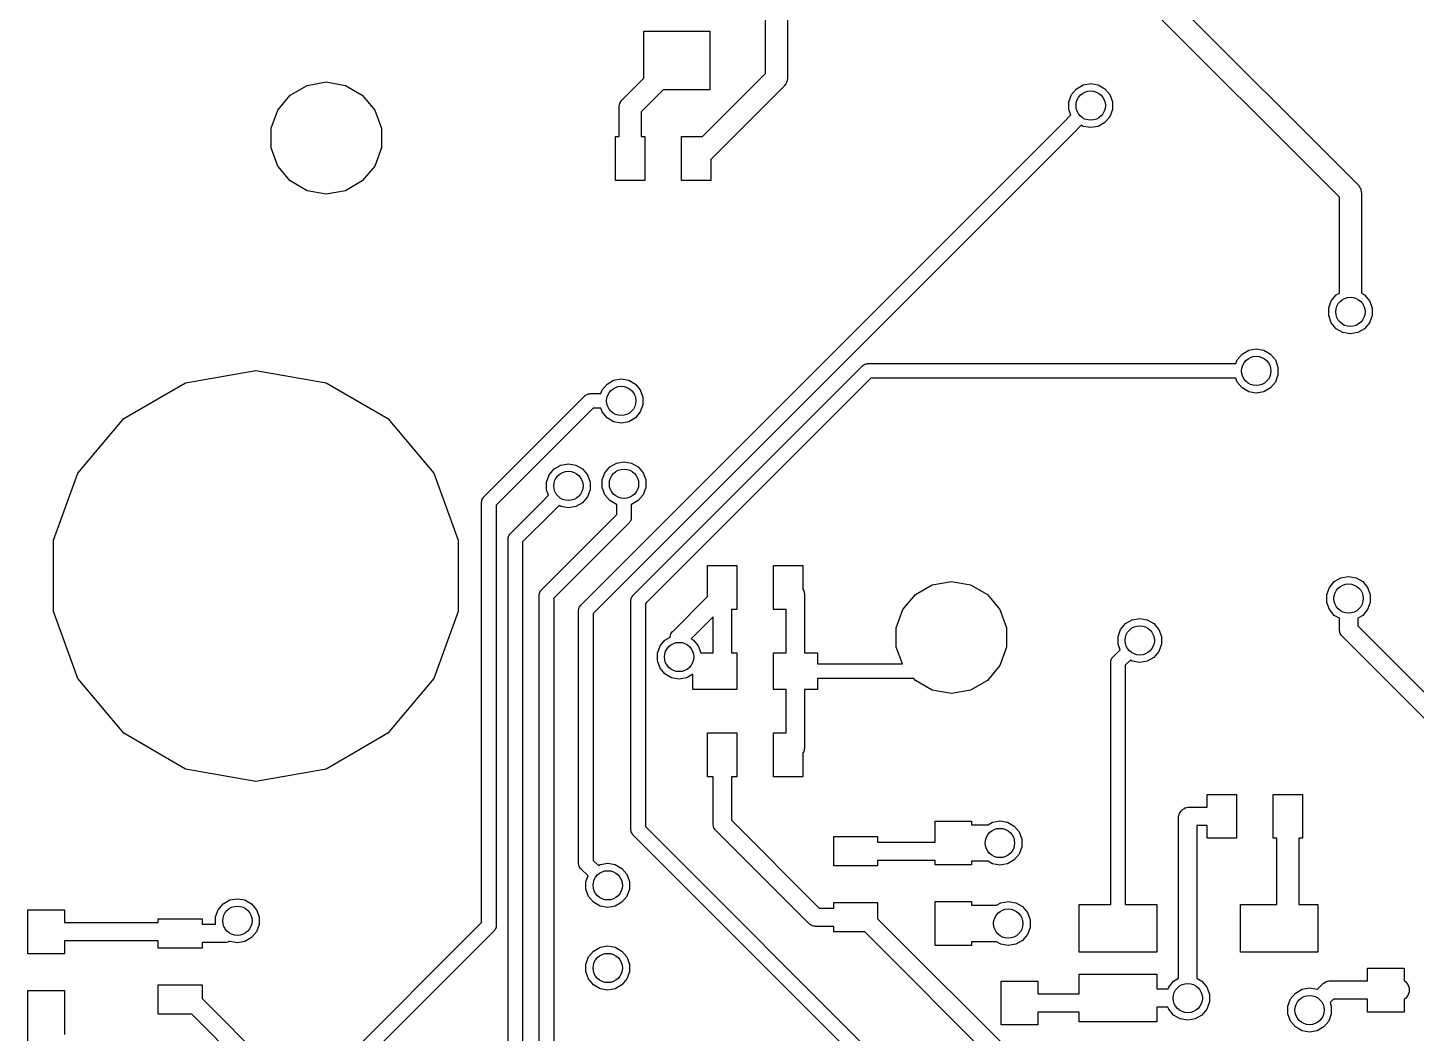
# Model space of a CAD drawing. Extents: x 85.4 to 167.1, y -165.3 to -88.8.
# Drawn here: x 87.82 to 106.77, y -121.3 to -107.58 of the extents above; entities that cross this region are included whole.
import ezdxf

# ---------------------------------------------------------------- set-up
doc = ezdxf.new("R2010")
doc.units = 0
doc.header["$MEASUREMENT"] = 0
doc.layers.add('BLACK', color=7, linetype='CONTINUOUS')

msp = doc.modelspace()

# ---------------------------------------------------------------- linework, layer by layer
at = {"layer": 'Black'}
for p, q in [((102.748, -106.494), (105.98, -109.726)), ((105.723, -109.894), (102.535, -106.706)), ((97.8901, -108.203), (97.8901, -107.424)), ((98.1901, -107.424), (98.1901, -108.265)), ((96.2279, -108.267), (96.2279, -107.629)), ((96.2279, -107.629), (97.1279, -107.629)), ((97.1279, -107.629), (97.1279, -108.429)), ((97.0286, -109.065), (97.8901, -108.203)), ((91.4016, -108.499), (91.6317, -108.367)), ((91.6317, -108.367), (91.8933, -108.32)), ((91.8933, -108.32), (92.1549, -108.367)), ((92.1549, -108.367), (92.385, -108.499)), ((95.9346, -108.56), (96.2279, -108.267)), ((98.1462, -108.371), (97.1407, -109.377)), ((98.1499, -108.366), (98.1462, -108.371)), ((98.155, -108.362), (98.1499, -108.366)), ((98.1648, -108.345), (98.155, -108.362)), ((98.176, -108.329), (98.1648, -108.345)), ((98.1777, -108.322), (98.176, -108.329)), ((98.181, -108.317), (98.1777, -108.322)), ((98.1844, -108.297), (98.181, -108.317)), ((98.1895, -108.278), (98.1844, -108.297)), ((98.1901, -108.265), (98.1889, -108.272)), ((98.1889, -108.272), (98.1895, -108.278)), ((102.067, -108.493), (102.134, -108.413)), ((102.134, -108.413), (102.225, -108.36)), ((102.225, -108.36), (102.328, -108.342)), ((102.328, -108.342), (102.431, -108.36)), ((102.431, -108.36), (102.521, -108.413)), ((102.521, -108.413), (102.588, -108.493)), ((91.2309, -108.703), (91.4016, -108.499)), ((92.385, -108.499), (92.5557, -108.703)), ((95.903, -108.609), (95.9047, -108.602)), ((95.9047, -108.602), (95.916, -108.586)), ((95.916, -108.586), (95.9258, -108.569)), ((95.9258, -108.569), (95.9308, -108.565)), ((95.9308, -108.565), (95.9346, -108.56)), ((96.49, -108.429), (96.1907, -108.728)), ((97.1279, -108.429), (96.49, -108.429)), ((102.031, -108.591), (102.067, -108.493)), ((102.031, -108.696), (102.031, -108.591)), ((102.588, -108.493), (102.624, -108.591)), ((102.624, -108.591), (102.624, -108.696)), ((91.14, -108.952), (91.2309, -108.703)), ((92.5557, -108.703), (92.6466, -108.952)), ((95.8907, -108.666), (95.8918, -108.659)), ((95.8907, -109.065), (95.8907, -108.666)), ((95.8913, -108.653), (95.8963, -108.634)), ((95.8918, -108.659), (95.8913, -108.653)), ((95.8963, -108.634), (95.8997, -108.615)), ((95.8997, -108.615), (95.903, -108.609)), ((96.1907, -108.728), (96.1907, -109.065)), ((101.957, -108.873), (102.058, -108.771)), ((102.058, -108.771), (102.031, -108.696)), ((102.588, -108.794), (102.521, -108.874)), ((102.624, -108.696), (102.588, -108.794)), ((91.14, -109.218), (91.14, -108.952)), ((92.6466, -108.952), (92.6466, -109.218)), ((95.3643, -115.465), (101.957, -108.873)), ((102.2, -108.912), (102.098, -109.014)), ((102.225, -108.926), (102.2, -108.912)), ((102.328, -108.944), (102.225, -108.926)), ((102.431, -108.926), (102.328, -108.944)), ((102.521, -108.874), (102.431, -108.926)), ((102.098, -109.014), (95.535, -115.577)), ((95.8407, -109.665), (95.8407, -109.065)), ((95.8407, -109.065), (95.8907, -109.065)), ((96.1907, -109.065), (96.2407, -109.065)), ((96.2407, -109.065), (96.2407, -109.665)), ((96.7407, -109.665), (96.7407, -109.065)), ((96.7407, -109.065), (97.0286, -109.065)), ((91.2309, -109.468), (91.14, -109.218)), ((92.6466, -109.218), (92.5557, -109.468)), ((91.4016, -109.671), (91.2309, -109.468)), ((92.5557, -109.468), (92.385, -109.671)), ((97.1407, -109.377), (97.1407, -109.665)), ((91.6317, -109.804), (91.4016, -109.671)), ((92.385, -109.671), (92.1549, -109.804)), ((96.2407, -109.665), (95.8407, -109.665)), ((97.1407, -109.665), (96.7407, -109.665)), ((105.98, -109.726), (105.983, -109.731)), ((105.983, -109.731), (105.988, -109.736)), ((105.988, -109.736), (105.998, -109.753)), ((91.8933, -109.85), (91.6317, -109.804)), ((92.1549, -109.804), (91.8933, -109.85)), ((105.723, -111.033), (105.723, -109.894)), ((105.998, -109.753), (106.009, -109.769)), ((106.009, -109.769), (106.011, -109.775)), ((106.011, -109.775), (106.014, -109.781)), ((106.014, -109.781), (106.018, -109.8)), ((106.018, -109.8), (106.023, -109.819)), ((106.023, -109.819), (106.022, -109.826)), ((106.022, -109.826), (106.023, -109.832)), ((106.023, -109.832), (106.023, -111.033)), ((105.723, -111.202), (105.723, -111.033)), ((106.023, -111.033), (106.023, -111.202)), ((105.613, -111.307), (105.68, -111.227)), ((105.68, -111.227), (105.723, -111.202)), ((106.023, -111.202), (106.067, -111.227)), ((106.067, -111.227), (106.134, -111.307)), ((105.577, -111.405), (105.613, -111.307)), ((105.577, -111.51), (105.577, -111.405)), ((106.134, -111.307), (106.17, -111.405)), ((106.17, -111.405), (106.17, -111.51)), ((105.613, -111.608), (105.577, -111.51)), ((105.68, -111.688), (105.613, -111.608)), ((106.134, -111.608), (106.067, -111.688)), ((106.17, -111.51), (106.134, -111.608)), ((105.77, -111.741), (105.68, -111.688)), ((105.873, -111.759), (105.77, -111.741)), ((105.976, -111.741), (105.873, -111.759)), ((106.067, -111.688), (105.976, -111.741)), ((104.395, -112.035), (104.485, -111.982)), ((104.485, -111.982), (104.588, -111.964)), ((104.588, -111.964), (104.691, -111.982)), ((104.691, -111.982), (104.782, -112.035)), ((96.0796, -115.328), (99.2133, -112.195)), ((99.2133, -112.195), (99.2169, -112.192)), ((99.2169, -112.192), (99.2197, -112.189)), ((99.2197, -112.189), (99.231, -112.182)), ((99.231, -112.182), (99.2417, -112.175)), ((99.2417, -112.175), (99.246, -112.174)), ((99.246, -112.174), (99.2498, -112.171)), ((99.2498, -112.171), (99.2627, -112.169)), ((99.2627, -112.169), (99.2753, -112.166)), ((99.2753, -112.166), (99.2797, -112.166)), ((99.2797, -112.166), (99.284, -112.165)), ((99.284, -112.165), (104.309, -112.165)), ((104.309, -112.165), (104.327, -112.115)), ((104.327, -112.115), (104.395, -112.035)), ((104.782, -112.035), (104.849, -112.115)), ((104.849, -112.115), (104.885, -112.213)), ((89.9727, -112.426), (90.932, -112.257)), ((90.932, -112.257), (91.8913, -112.426)), ((95.7254, -112.444), (95.816, -112.391)), ((95.816, -112.391), (95.919, -112.373)), ((95.919, -112.373), (96.022, -112.391)), ((96.022, -112.391), (96.1126, -112.444)), ((99.3254, -112.365), (96.2503, -115.44)), ((104.309, -112.365), (99.3254, -112.365)), ((104.327, -112.416), (104.309, -112.365)), ((104.885, -112.318), (104.849, -112.416)), ((104.885, -112.213), (104.885, -112.318)), ((89.1292, -112.913), (89.9727, -112.426)), ((91.8913, -112.426), (92.7348, -112.913)), ((95.4418, -112.591), (95.4525, -112.584)), ((95.4525, -112.584), (95.4567, -112.583)), ((95.4567, -112.583), (95.4605, -112.58)), ((95.4605, -112.58), (95.4734, -112.578)), ((95.4734, -112.578), (95.486, -112.575)), ((95.486, -112.575), (95.4904, -112.575)), ((95.4904, -112.575), (95.4947, -112.574)), ((95.4947, -112.574), (95.6398, -112.574)), ((95.6398, -112.574), (95.6582, -112.524)), ((95.6582, -112.524), (95.7254, -112.444)), ((96.1126, -112.444), (96.1798, -112.524)), ((96.1798, -112.524), (96.2156, -112.622)), ((104.395, -112.496), (104.327, -112.416)), ((104.485, -112.548), (104.395, -112.496)), ((104.588, -112.567), (104.485, -112.548)), ((104.691, -112.548), (104.588, -112.567)), ((104.782, -112.496), (104.691, -112.548)), ((104.849, -112.416), (104.782, -112.496)), ((94.0432, -113.985), (95.424, -112.604)), ((95.5362, -112.774), (94.2139, -114.097)), ((95.424, -112.604), (95.4276, -112.601)), ((95.4276, -112.601), (95.4305, -112.598)), ((95.4305, -112.598), (95.4418, -112.591)), ((95.6398, -112.774), (95.5362, -112.774)), ((95.6582, -112.825), (95.6398, -112.774)), ((96.2156, -112.727), (96.1798, -112.825)), ((96.2156, -112.622), (96.2156, -112.727)), ((88.5031, -113.66), (89.1292, -112.913)), ((92.7348, -112.913), (93.3609, -113.66)), ((95.7254, -112.905), (95.6582, -112.825)), ((95.816, -112.957), (95.7254, -112.905)), ((95.919, -112.976), (95.816, -112.957)), ((96.022, -112.957), (95.919, -112.976)), ((96.1126, -112.905), (96.022, -112.957)), ((96.1798, -112.825), (96.1126, -112.905)), ((95.0948, -113.551), (95.1978, -113.533)), ((95.1978, -113.533), (95.3008, -113.551)), ((95.7637, -113.574), (95.8543, -113.522)), ((95.8543, -113.522), (95.9573, -113.503)), ((95.9573, -113.503), (96.0603, -113.522)), ((96.0603, -113.522), (96.1509, -113.574)), ((88.1699, -114.575), (88.5031, -113.66)), ((93.3609, -113.66), (93.6941, -114.575)), ((94.9013, -113.781), (94.937, -113.683)), ((94.937, -113.683), (95.0043, -113.603)), ((95.0043, -113.603), (95.0948, -113.551)), ((95.3008, -113.551), (95.3914, -113.603)), ((95.3914, -113.603), (95.4586, -113.683)), ((95.4586, -113.683), (95.4944, -113.781)), ((95.6607, -113.752), (95.6965, -113.654)), ((95.6965, -113.654), (95.7637, -113.574)), ((96.1509, -113.574), (96.2181, -113.654)), ((96.2181, -113.654), (96.2539, -113.752)), ((94.9013, -113.886), (94.9013, -113.781)), ((94.9287, -113.961), (94.9013, -113.886)), ((95.4944, -113.886), (95.4586, -113.984)), ((95.4944, -113.781), (95.4944, -113.886)), ((95.6607, -113.857), (95.6607, -113.752)), ((95.6965, -113.955), (95.6607, -113.857)), ((96.2539, -113.857), (96.2181, -113.955)), ((96.2539, -113.752), (96.2539, -113.857)), ((94.0139, -114.055), (94.0147, -114.051)), ((94.0139, -119.793), (94.0139, -114.055)), ((94.0143, -114.047), (94.0177, -114.034)), ((94.0147, -114.051), (94.0143, -114.047)), ((94.0177, -114.034), (94.0199, -114.021)), ((94.0199, -114.021), (94.0221, -114.017)), ((94.0221, -114.017), (94.0233, -114.013)), ((94.0233, -114.013), (94.0308, -114.002)), ((94.0308, -114.002), (94.0373, -113.991)), ((94.0373, -113.991), (94.0407, -113.988)), ((94.0407, -113.988), (94.0432, -113.985)), ((94.2139, -114.097), (94.2139, -119.835)), ((94.4032, -114.487), (94.8271, -114.063)), ((94.8271, -114.063), (94.9287, -113.961)), ((95.0704, -114.103), (94.9685, -114.204)), ((95.0948, -114.117), (95.0704, -114.103)), ((95.3914, -114.064), (95.3008, -114.117)), ((95.4586, -113.984), (95.3914, -114.064)), ((95.7637, -114.035), (95.6965, -113.955)), ((95.8543, -114.088), (95.7637, -114.035)), ((95.8573, -114.088), (95.8543, -114.088)), ((95.8573, -114.225), (95.8573, -114.088)), ((96.0603, -114.088), (96.0573, -114.088)), ((96.0573, -114.088), (96.0573, -114.229)), ((96.1509, -114.035), (96.0603, -114.088)), ((96.2181, -113.955), (96.1509, -114.035)), ((94.9685, -114.204), (94.5739, -114.599)), ((94.8299, -115.253), (95.8573, -114.225)), ((95.1978, -114.135), (95.0948, -114.117)), ((95.3008, -114.117), (95.1978, -114.135)), ((96.0535, -114.288), (96.0513, -114.301)), ((96.0569, -114.276), (96.0535, -114.288)), ((96.0573, -114.267), (96.0565, -114.271)), ((96.0565, -114.271), (96.0569, -114.276)), ((96.0573, -114.229), (96.0573, -114.267)), ((96.028, -114.338), (95.0006, -115.365)), ((96.0305, -114.334), (96.028, -114.338)), ((96.0339, -114.331), (96.0305, -114.334)), ((96.0404, -114.32), (96.0339, -114.331)), ((96.0479, -114.309), (96.0404, -114.32)), ((96.0491, -114.305), (96.0479, -114.309)), ((96.0513, -114.301), (96.0491, -114.305)), ((88.1699, -115.549), (88.1699, -114.575)), ((93.6941, -114.575), (93.6941, -115.549)), ((94.3739, -114.558), (94.3747, -114.553)), ((94.3739, -121.955), (94.3739, -114.558)), ((94.3743, -114.549), (94.3777, -114.536)), ((94.3747, -114.553), (94.3743, -114.549)), ((94.3777, -114.536), (94.38, -114.523)), ((94.38, -114.523), (94.3822, -114.52)), ((94.3822, -114.52), (94.3833, -114.515)), ((94.3833, -114.515), (94.3908, -114.505)), ((94.3908, -114.505), (94.3973, -114.493)), ((94.3973, -114.493), (94.4007, -114.491)), ((94.4007, -114.491), (94.4032, -114.487)), ((94.5739, -114.599), (94.5739, -121.996)), ((97.098, -115.343), (97.098, -114.919)), ((97.098, -114.919), (97.498, -114.919)), ((97.498, -114.919), (97.498, -115.519)), ((97.998, -115.519), (97.998, -114.919)), ((97.998, -114.919), (98.398, -114.919)), ((98.398, -114.919), (98.398, -115.246)), ((99.936, -115.317), (100.166, -115.184)), ((100.166, -115.184), (100.428, -115.138)), ((100.428, -115.138), (100.689, -115.184)), ((100.689, -115.184), (100.919, -115.317)), ((105.551, -115.318), (105.587, -115.22)), ((105.587, -115.22), (105.654, -115.14)), ((105.654, -115.14), (105.745, -115.088)), ((105.745, -115.088), (105.848, -115.07)), ((105.848, -115.07), (105.951, -115.088)), ((105.951, -115.088), (106.042, -115.14)), ((106.042, -115.14), (106.109, -115.22)), ((106.109, -115.22), (106.145, -115.318)), ((94.8006, -115.324), (94.8014, -115.319)), ((94.8006, -124.544), (94.8006, -115.324)), ((94.801, -115.315), (94.8044, -115.302)), ((94.8014, -115.319), (94.801, -115.315)), ((94.8044, -115.302), (94.8067, -115.289)), ((94.8067, -115.289), (94.8089, -115.286)), ((94.8089, -115.286), (94.81, -115.281)), ((94.81, -115.281), (94.8175, -115.271)), ((94.8175, -115.271), (94.824, -115.259)), ((94.824, -115.259), (94.8274, -115.256)), ((94.8274, -115.256), (94.8299, -115.253)), ((95.0006, -115.365), (95.0006, -124.585)), ((96.0503, -115.399), (96.0511, -115.395)), ((96.0503, -118.524), (96.0503, -115.399)), ((96.0507, -115.39), (96.0541, -115.378)), ((96.0511, -115.395), (96.0507, -115.39)), ((96.0541, -115.378), (96.0564, -115.365)), ((96.0564, -115.365), (96.0586, -115.361)), ((96.0586, -115.361), (96.0597, -115.357)), ((96.0597, -115.357), (96.0672, -115.346)), ((96.0672, -115.346), (96.0737, -115.335)), ((96.0737, -115.335), (96.0771, -115.332)), ((96.0771, -115.332), (96.0796, -115.328)), ((96.6219, -115.819), (97.098, -115.343)), ((98.398, -115.246), (98.4019, -115.253)), ((98.4019, -115.253), (98.4113, -115.267)), ((98.4113, -115.267), (98.4127, -115.272)), ((98.4127, -115.272), (98.4154, -115.277)), ((98.4154, -115.277), (98.4183, -115.293)), ((98.4183, -115.293), (98.4225, -115.308)), ((98.4225, -115.308), (98.422, -115.314)), ((98.422, -115.314), (98.423, -115.319)), ((98.423, -115.319), (98.423, -116.112)), ((99.7653, -115.52), (99.936, -115.317)), ((100.919, -115.317), (101.09, -115.52)), ((105.551, -115.423), (105.551, -115.318)), ((105.587, -115.521), (105.551, -115.423)), ((106.145, -115.423), (106.109, -115.521)), ((106.145, -115.318), (106.145, -115.423)), ((88.5031, -116.464), (88.1699, -115.549)), ((93.6941, -115.549), (93.3609, -116.464)), ((95.335, -115.536), (95.3357, -115.532)), ((95.335, -118.986), (95.335, -115.536)), ((95.3354, -115.527), (95.3387, -115.515)), ((95.3357, -115.532), (95.3354, -115.527)), ((95.3387, -115.515), (95.341, -115.502)), ((95.341, -115.502), (95.3432, -115.498)), ((95.3432, -115.498), (95.3443, -115.494)), ((95.3443, -115.494), (95.3518, -115.483)), ((95.3518, -115.483), (95.3584, -115.472)), ((95.3584, -115.472), (95.3617, -115.469)), ((95.3617, -115.469), (95.3643, -115.465)), ((95.535, -115.577), (95.535, -118.945)), ((96.2503, -115.44), (96.2503, -118.483)), ((97.498, -115.519), (97.423, -115.519)), ((97.423, -115.519), (97.423, -116.112)), ((98.173, -115.519), (97.998, -115.519)), ((98.173, -116.112), (98.173, -115.519)), ((99.6744, -115.77), (99.7653, -115.52)), ((101.09, -115.52), (101.181, -115.77)), ((105.654, -115.601), (105.587, -115.521)), ((105.723, -115.641), (105.654, -115.601)), ((106.042, -115.601), (105.973, -115.641)), ((106.109, -115.521), (106.042, -115.601)), ((97.173, -115.621), (96.8734, -115.921)), ((97.173, -116.112), (97.173, -115.621)), ((99.6744, -116.035), (99.6744, -115.77)), ((101.181, -115.77), (101.181, -116.035)), ((102.702, -115.891), (102.737, -115.793)), ((102.737, -115.793), (102.805, -115.713)), ((102.805, -115.713), (102.895, -115.66)), ((102.895, -115.66), (102.998, -115.642)), ((102.998, -115.642), (103.101, -115.66)), ((103.101, -115.66), (103.192, -115.713)), ((103.192, -115.713), (103.259, -115.793)), ((103.259, -115.793), (103.295, -115.891)), ((105.723, -115.795), (105.723, -115.641)), ((105.724, -115.8), (105.723, -115.795)), ((105.724, -115.806), (105.724, -115.8)), ((105.728, -115.822), (105.724, -115.806)), ((105.973, -115.641), (105.973, -115.743)), ((105.973, -115.743), (107.344, -117.114)), ((96.4495, -116.018), (96.5168, -115.938)), ((96.5168, -115.938), (96.586, -115.898)), ((96.5858, -115.896), (96.59, -115.88)), ((96.586, -115.898), (96.5858, -115.896)), ((96.59, -115.88), (96.5929, -115.864)), ((96.5929, -115.864), (96.5956, -115.86)), ((96.5956, -115.86), (96.597, -115.854)), ((96.597, -115.854), (96.6064, -115.841)), ((96.6064, -115.841), (96.6146, -115.827)), ((96.6146, -115.827), (96.6188, -115.823)), ((96.6188, -115.823), (96.6219, -115.819)), ((96.8734, -115.921), (96.9039, -115.938)), ((96.9039, -115.938), (96.9711, -116.018)), ((102.702, -115.996), (102.702, -115.891)), ((102.729, -116.071), (102.702, -115.996)), ((103.295, -115.996), (103.259, -116.094)), ((103.295, -115.891), (103.295, -115.996)), ((105.731, -115.838), (105.728, -115.822)), ((105.733, -115.842), (105.731, -115.838)), ((105.735, -115.848), (105.733, -115.842)), ((105.744, -115.861), (105.735, -115.848)), ((105.752, -115.875), (105.744, -115.861)), ((105.757, -115.879), (105.752, -115.875)), ((105.76, -115.883), (105.757, -115.879)), ((107.13, -117.254), (105.76, -115.883)), ((96.4138, -116.117), (96.4495, -116.018)), ((96.4138, -116.221), (96.4138, -116.117)), ((96.9711, -116.018), (97.0053, -116.112)), ((97.0053, -116.112), (97.173, -116.112)), ((97.423, -116.112), (97.498, -116.112)), ((97.498, -116.112), (97.498, -116.612)), ((97.998, -116.612), (97.998, -116.112)), ((97.998, -116.112), (98.173, -116.112)), ((98.423, -116.112), (98.598, -116.112)), ((98.598, -116.112), (98.598, -116.262)), ((99.757, -116.262), (99.6744, -116.035)), ((101.181, -116.035), (101.09, -116.285)), ((102.61, -116.198), (102.618, -116.187)), ((102.618, -116.187), (102.624, -116.176)), ((102.624, -116.176), (102.628, -116.173)), ((102.628, -116.173), (102.63, -116.17)), ((102.63, -116.17), (102.729, -116.071)), ((103.192, -116.174), (103.101, -116.226)), ((103.259, -116.094), (103.192, -116.174)), ((96.4495, -116.32), (96.4138, -116.221)), ((96.5168, -116.4), (96.4495, -116.32)), ((98.598, -116.262), (99.757, -116.262)), ((101.09, -116.285), (100.919, -116.489)), ((102.601, -116.232), (102.605, -116.219)), ((102.602, -116.236), (102.601, -116.232)), ((102.601, -116.24), (102.602, -116.236)), ((102.601, -119.548), (102.601, -116.24)), ((102.605, -116.219), (102.607, -116.206)), ((102.607, -116.206), (102.609, -116.202)), ((102.609, -116.202), (102.61, -116.198)), ((102.871, -116.212), (102.801, -116.282)), ((102.801, -116.282), (102.801, -119.548)), ((102.895, -116.226), (102.871, -116.212)), ((102.998, -116.244), (102.895, -116.226)), ((103.101, -116.226), (102.998, -116.244)), ((89.1292, -117.211), (88.5031, -116.464)), ((93.3609, -116.464), (92.7348, -117.211)), ((96.6073, -116.452), (96.5168, -116.4)), ((96.7103, -116.47), (96.6073, -116.452)), ((96.8133, -116.452), (96.7103, -116.47)), ((96.898, -116.403), (96.8133, -116.452)), ((96.898, -116.612), (96.898, -116.403)), ((99.914, -116.462), (98.598, -116.462)), ((98.598, -116.462), (98.598, -116.612)), ((99.936, -116.489), (99.914, -116.462)), ((100.166, -116.621), (99.936, -116.489)), ((100.919, -116.489), (100.689, -116.621)), ((97.498, -116.612), (96.898, -116.612)), ((98.173, -116.612), (97.998, -116.612)), ((98.173, -117.205), (98.173, -116.612)), ((98.598, -116.612), (98.423, -116.612)), ((98.423, -116.612), (98.423, -117.405)), ((100.428, -116.668), (100.166, -116.621)), ((100.689, -116.621), (100.428, -116.668)), ((89.9727, -117.698), (89.1292, -117.211)), ((92.7348, -117.211), (91.8913, -117.698)), ((97.098, -117.805), (97.098, -117.205)), ((97.098, -117.205), (97.498, -117.205)), ((97.498, -117.205), (97.498, -117.805)), ((97.998, -117.805), (97.998, -117.205)), ((97.998, -117.205), (98.173, -117.205)), ((98.4019, -117.472), (98.398, -117.478)), ((98.398, -117.478), (98.398, -117.805)), ((98.4113, -117.458), (98.4019, -117.472)), ((98.4127, -117.453), (98.4113, -117.458)), ((98.4154, -117.448), (98.4127, -117.453)), ((98.4183, -117.432), (98.4154, -117.448)), ((98.4225, -117.416), (98.4183, -117.432)), ((98.423, -117.405), (98.422, -117.411)), ((98.422, -117.411), (98.4225, -117.416)), ((90.932, -117.867), (89.9727, -117.698)), ((91.8913, -117.698), (90.932, -117.867)), ((97.173, -117.805), (97.098, -117.805)), ((97.173, -118.055), (97.173, -117.805)), ((97.498, -117.805), (97.423, -117.805)), ((97.423, -117.805), (97.423, -118.055)), ((98.398, -117.805), (97.998, -117.805)), ((97.173, -118.449), (97.173, -118.055)), ((97.423, -118.055), (97.423, -118.397)), ((103.918, -118.219), (103.918, -118.044)), ((103.918, -118.044), (104.318, -118.044)), ((104.318, -118.044), (104.318, -118.644)), ((104.818, -118.644), (104.818, -118.044)), ((104.818, -118.044), (105.218, -118.044)), ((105.218, -118.044), (105.218, -118.644)), ((103.562, -118.274), (103.565, -118.27)), ((103.565, -118.27), (103.579, -118.255)), ((103.579, -118.255), (103.584, -118.252)), ((103.584, -118.252), (103.588, -118.248)), ((103.588, -118.248), (103.602, -118.24)), ((103.602, -118.24), (103.615, -118.23)), ((103.615, -118.23), (103.62, -118.229)), ((103.62, -118.229), (103.625, -118.226)), ((103.625, -118.226), (103.641, -118.223)), ((103.641, -118.223), (103.657, -118.219)), ((103.657, -118.219), (103.662, -118.22)), ((103.662, -118.22), (103.668, -118.219)), ((103.668, -118.219), (103.918, -118.219)), ((97.1739, -118.455), (97.173, -118.449)), ((97.1735, -118.46), (97.1739, -118.455)), ((97.1777, -118.476), (97.1735, -118.46)), ((97.423, -118.397), (98.6214, -119.596)), ((100.203, -118.696), (100.203, -118.408)), ((100.203, -118.408), (100.703, -118.408)), ((100.703, -118.408), (100.703, -118.458)), ((100.703, -118.458), (100.929, -118.458)), ((100.929, -118.458), (100.986, -118.425)), ((100.986, -118.425), (101.089, -118.407)), ((101.089, -118.407), (101.192, -118.425)), ((101.192, -118.425), (101.283, -118.477)), ((103.528, -118.358), (103.529, -118.353)), ((103.528, -120.555), (103.528, -118.358)), ((103.529, -118.347), (103.533, -118.331)), ((103.529, -118.353), (103.529, -118.347)), ((103.533, -118.331), (103.536, -118.315)), ((103.536, -118.315), (103.539, -118.31)), ((103.539, -118.31), (103.54, -118.305)), ((103.54, -118.305), (103.55, -118.292)), ((103.55, -118.292), (103.558, -118.278)), ((103.558, -118.278), (103.562, -118.274)), ((96.0511, -118.528), (96.0503, -118.524)), ((96.0507, -118.533), (96.0511, -118.528)), ((96.0541, -118.545), (96.0507, -118.533)), ((96.0564, -118.558), (96.0541, -118.545)), ((96.0586, -118.562), (96.0564, -118.558)), ((96.0597, -118.566), (96.0586, -118.562)), ((96.0672, -118.577), (96.0597, -118.566)), ((96.0737, -118.588), (96.0672, -118.577)), ((96.0771, -118.591), (96.0737, -118.588)), ((96.0796, -118.595), (96.0771, -118.591)), ((100.535, -123.05), (96.0796, -118.595)), ((96.2503, -118.483), (100.647, -122.879)), ((97.1805, -118.492), (97.1777, -118.476)), ((97.1833, -118.497), (97.1805, -118.492)), ((97.1847, -118.502), (97.1833, -118.497)), ((97.1941, -118.515), (97.1847, -118.502)), ((97.2022, -118.529), (97.1941, -118.515)), ((97.2064, -118.533), (97.2022, -118.529)), ((97.2096, -118.537), (97.2064, -118.533)), ((98.4812, -119.809), (97.2096, -118.537)), ((98.8196, -119.021), (98.8196, -118.621)), ((98.8196, -118.621), (99.4196, -118.621)), ((99.4196, -118.621), (99.4196, -118.696)), ((101.283, -118.477), (101.35, -118.557)), ((101.35, -118.557), (101.386, -118.656)), ((103.918, -118.469), (103.778, -118.469)), ((103.778, -118.469), (103.778, -120.555)), ((103.918, -118.644), (103.918, -118.469)), ((104.318, -118.644), (103.918, -118.644)), ((104.868, -118.644), (104.818, -118.644)), ((104.868, -119.548), (104.868, -118.644)), ((105.218, -118.644), (105.168, -118.644)), ((105.168, -118.644), (105.168, -119.548)), ((99.4196, -118.696), (100.203, -118.696)), ((101.386, -118.76), (101.35, -118.859)), ((101.386, -118.656), (101.386, -118.76)), ((95.3357, -118.99), (95.335, -118.986)), ((95.3354, -118.995), (95.3357, -118.99)), ((95.3387, -119.007), (95.3354, -118.995)), ((95.341, -119.02), (95.3387, -119.007)), ((95.3432, -119.024), (95.341, -119.02)), ((95.3443, -119.028), (95.3432, -119.024)), ((95.3518, -119.039), (95.3443, -119.028)), ((95.535, -118.945), (95.6075, -119.017)), ((95.6075, -119.017), (95.632, -119.003)), ((95.632, -119.003), (95.735, -118.985)), ((95.735, -118.985), (95.838, -119.003)), ((95.838, -119.003), (95.9286, -119.055)), ((99.4196, -119.021), (98.8196, -119.021)), ((100.203, -118.946), (99.4196, -118.946)), ((99.4196, -118.946), (99.4196, -119.021)), ((100.203, -119.008), (100.203, -118.946)), ((100.703, -119.008), (100.203, -119.008)), ((100.929, -118.958), (100.703, -118.958)), ((100.703, -118.958), (100.703, -119.008)), ((100.986, -118.991), (100.929, -118.958)), ((101.089, -119.009), (100.986, -118.991)), ((101.192, -118.991), (101.089, -119.009)), ((101.283, -118.939), (101.192, -118.991)), ((101.35, -118.859), (101.283, -118.939)), ((95.3584, -119.05), (95.3518, -119.039)), ((95.3617, -119.053), (95.3584, -119.05)), ((95.3643, -119.057), (95.3617, -119.053)), ((95.4659, -119.158), (95.3643, -119.057)), ((95.4384, -119.234), (95.4659, -119.158)), ((95.9286, -119.055), (95.9958, -119.135)), ((95.9958, -119.135), (96.0315, -119.234)), ((95.4384, -119.338), (95.4384, -119.234)), ((95.4742, -119.436), (95.4384, -119.338)), ((96.0315, -119.338), (95.9958, -119.436)), ((96.0315, -119.234), (96.0315, -119.338)), ((90.4183, -119.619), (90.4855, -119.538)), ((90.4855, -119.538), (90.5761, -119.486)), ((90.5761, -119.486), (90.6791, -119.468)), ((90.6791, -119.468), (90.7821, -119.486)), ((90.7821, -119.486), (90.8727, -119.538)), ((90.8727, -119.538), (90.9399, -119.619)), ((95.5414, -119.517), (95.4742, -119.436)), ((95.632, -119.569), (95.5414, -119.517)), ((95.735, -119.587), (95.632, -119.569)), ((95.838, -119.569), (95.735, -119.587)), ((95.9286, -119.517), (95.838, -119.569)), ((95.9958, -119.436), (95.9286, -119.517)), ((98.6214, -119.596), (98.8196, -119.596)), ((98.8196, -119.596), (98.8196, -119.521)), ((98.8196, -119.521), (99.4196, -119.521)), ((99.4196, -119.521), (99.4196, -119.744)), ((100.203, -120.108), (100.203, -119.508)), ((100.203, -119.508), (100.703, -119.508)), ((100.703, -119.508), (100.703, -119.558)), ((100.703, -119.558), (101.043, -119.558)), ((101.043, -119.558), (101.1, -119.525)), ((101.1, -119.525), (101.203, -119.507)), ((101.203, -119.507), (101.306, -119.525)), ((101.306, -119.525), (101.397, -119.577)), ((101.397, -119.577), (101.464, -119.657)), ((102.171, -120.198), (102.171, -119.548)), ((102.171, -119.548), (102.601, -119.548)), ((102.801, -119.548), (103.231, -119.548)), ((103.231, -119.548), (103.231, -120.198)), ((104.371, -120.198), (104.371, -119.548)), ((104.371, -119.548), (104.868, -119.548)), ((105.168, -119.548), (105.431, -119.548)), ((105.431, -119.548), (105.431, -120.198)), ((87.818, -120.22), (87.818, -119.62)), ((87.818, -119.62), (88.318, -119.62)), ((88.318, -119.62), (88.318, -119.795)), ((89.5968, -119.795), (89.5968, -119.743)), ((89.5968, -119.743), (90.1968, -119.743)), ((90.1968, -119.743), (90.1968, -119.818)), ((90.3825, -119.717), (90.4183, -119.619)), ((90.3825, -119.818), (90.3825, -119.717)), ((90.9399, -119.619), (90.9757, -119.717)), ((90.9757, -119.717), (90.9757, -119.821)), ((99.4196, -119.744), (101.368, -121.692)), ((101.464, -119.657), (101.5, -119.756)), ((101.5, -119.756), (101.5, -119.86)), ((88.318, -119.795), (89.5968, -119.795)), ((90.1968, -119.818), (90.3825, -119.818)), ((90.9399, -119.92), (90.8727, -120)), ((90.9757, -119.821), (90.9399, -119.92)), ((91.6985, -122.109), (94.0139, -119.793)), ((94.1846, -119.905), (91.8692, -122.221)), ((94.1872, -119.902), (94.1846, -119.905)), ((94.1905, -119.899), (94.1872, -119.902)), ((94.1971, -119.888), (94.1905, -119.899)), ((94.2045, -119.877), (94.1971, -119.888)), ((94.2057, -119.873), (94.2045, -119.877)), ((94.2079, -119.869), (94.2057, -119.873)), ((94.2102, -119.856), (94.2079, -119.869)), ((94.2135, -119.843), (94.2102, -119.856)), ((94.2139, -119.835), (94.2132, -119.839)), ((94.2132, -119.839), (94.2135, -119.843)), ((98.4857, -119.812), (98.4812, -119.809)), ((98.4892, -119.816), (98.4857, -119.812)), ((98.5034, -119.825), (98.4892, -119.816)), ((98.5168, -119.834), (98.5034, -119.825)), ((98.5221, -119.835), (98.5168, -119.834)), ((98.5268, -119.838), (98.5221, -119.835)), ((98.5429, -119.841), (98.5268, -119.838)), ((98.5587, -119.845), (98.5429, -119.841)), ((98.5642, -119.845), (98.5587, -119.845)), ((98.5696, -119.846), (98.5642, -119.845)), ((98.8196, -119.846), (98.5696, -119.846)), ((98.8196, -119.921), (98.8196, -119.846)), ((99.2428, -119.921), (98.8196, -119.921)), ((101.105, -121.783), (99.2428, -119.921)), ((101.464, -119.959), (101.397, -120.039)), ((101.5, -119.86), (101.464, -119.959)), ((89.5968, -120.045), (88.318, -120.045)), ((88.318, -120.045), (88.318, -120.22)), ((89.5968, -120.143), (89.5968, -120.045)), ((90.1968, -120.143), (89.5968, -120.143)), ((90.5049, -120.068), (90.1968, -120.068)), ((90.1968, -120.068), (90.1968, -120.143)), ((90.5103, -120.067), (90.5049, -120.068)), ((90.5158, -120.068), (90.5103, -120.067)), ((90.5315, -120.064), (90.5158, -120.068)), ((90.5476, -120.061), (90.5315, -120.064)), ((90.5524, -120.058), (90.5476, -120.061)), ((90.5577, -120.057), (90.5524, -120.058)), ((90.5696, -120.048), (90.5577, -120.057)), ((90.5761, -120.052), (90.5696, -120.048)), ((90.6791, -120.07), (90.5761, -120.052)), ((90.7821, -120.052), (90.6791, -120.07)), ((90.8727, -120), (90.7821, -120.052)), ((95.5414, -120.183), (95.632, -120.131)), ((95.632, -120.131), (95.735, -120.113)), ((95.735, -120.113), (95.838, -120.131)), ((95.838, -120.131), (95.9286, -120.183)), ((100.703, -120.108), (100.203, -120.108)), ((101.043, -120.058), (100.703, -120.058)), ((100.703, -120.058), (100.703, -120.108)), ((101.1, -120.091), (101.043, -120.058)), ((101.203, -120.109), (101.1, -120.091)), ((101.306, -120.091), (101.203, -120.109)), ((101.397, -120.039), (101.306, -120.091)), ((88.318, -120.22), (87.818, -120.22)), ((95.4384, -120.361), (95.4742, -120.263)), ((95.4742, -120.263), (95.5414, -120.183)), ((95.9286, -120.183), (95.9958, -120.263)), ((95.9958, -120.263), (96.0315, -120.361)), ((103.231, -120.198), (102.171, -120.198)), ((105.431, -120.198), (104.371, -120.198)), ((95.4384, -120.466), (95.4384, -120.361)), ((95.4742, -120.564), (95.4384, -120.466)), ((96.0315, -120.466), (95.9958, -120.564)), ((96.0315, -120.361), (96.0315, -120.466)), ((102.171, -120.767), (102.171, -120.498)), ((102.171, -120.498), (103.231, -120.498)), ((103.231, -120.498), (103.231, -120.698)), ((106.109, -120.59), (106.109, -120.415)), ((106.109, -120.415), (106.609, -120.415)), ((106.609, -120.415), (106.609, -120.591)), ((87.818, -121.02), (87.818, -120.72)), ((87.818, -120.72), (88.318, -120.72)), ((88.318, -120.72), (88.318, -121.32)), ((89.5968, -121.043), (89.5968, -120.643)), ((89.5968, -120.643), (90.1968, -120.643)), ((90.1968, -120.643), (90.1968, -120.83)), ((95.5414, -120.644), (95.4742, -120.564)), ((95.632, -120.697), (95.5414, -120.644)), ((95.735, -120.715), (95.632, -120.697)), ((95.838, -120.697), (95.735, -120.715)), ((95.9286, -120.644), (95.838, -120.697)), ((95.9958, -120.564), (95.9286, -120.644)), ((101.105, -121.192), (101.105, -120.592)), ((101.105, -120.592), (101.605, -120.592)), ((101.605, -120.592), (101.605, -120.767)), ((103.231, -120.698), (103.384, -120.698)), ((103.384, -120.698), (103.393, -120.675)), ((103.393, -120.675), (103.46, -120.594)), ((103.46, -120.594), (103.528, -120.555)), ((103.778, -120.555), (103.847, -120.594)), ((103.847, -120.594), (103.914, -120.675)), ((103.914, -120.675), (103.95, -120.773)), ((105.123, -120.757), (105.213, -120.705)), ((105.213, -120.705), (105.316, -120.686)), ((105.316, -120.686), (105.419, -120.705)), ((105.419, -120.705), (105.421, -120.706)), ((105.421, -120.706), (105.501, -120.626)), ((105.501, -120.626), (105.505, -120.623)), ((105.505, -120.623), (105.509, -120.619)), ((105.509, -120.619), (105.523, -120.611)), ((105.523, -120.611), (105.536, -120.601)), ((105.536, -120.601), (105.542, -120.6)), ((105.542, -120.6), (105.546, -120.597)), ((105.546, -120.597), (105.563, -120.594)), ((105.563, -120.594), (105.578, -120.59)), ((105.578, -120.59), (105.584, -120.591)), ((105.584, -120.591), (105.589, -120.59)), ((105.589, -120.59), (106.109, -120.59)), ((106.609, -120.591), (106.624, -120.6)), ((106.624, -120.6), (106.657, -120.64)), ((106.657, -120.64), (106.675, -120.689)), ((106.675, -120.689), (106.675, -120.741)), ((90.1968, -120.83), (91.6692, -122.303)), ((101.605, -120.767), (102.171, -120.767)), ((103.95, -120.877), (103.914, -120.976)), ((103.95, -120.773), (103.95, -120.877)), ((105.02, -120.935), (105.055, -120.837)), ((105.055, -120.837), (105.123, -120.757)), ((105.641, -120.84), (105.595, -120.886)), ((105.595, -120.886), (105.613, -120.935)), ((106.109, -120.84), (105.641, -120.84)), ((106.109, -121.015), (106.109, -120.84)), ((106.624, -120.829), (106.609, -120.838)), ((106.609, -120.838), (106.609, -121.015)), ((106.657, -120.79), (106.624, -120.829)), ((106.675, -120.741), (106.657, -120.79)), ((87.818, -121.494), (87.818, -121.02)), ((90.0565, -121.043), (89.5968, -121.043)), ((91.5692, -122.556), (90.0565, -121.043)), ((102.171, -121.017), (101.605, -121.017)), ((101.605, -121.017), (101.605, -121.192)), ((102.171, -121.148), (102.171, -121.017)), ((103.382, -120.948), (103.231, -120.948)), ((103.231, -120.948), (103.231, -121.148)), ((103.393, -120.976), (103.382, -120.948)), ((103.46, -121.056), (103.393, -120.976)), ((103.55, -121.108), (103.46, -121.056)), ((103.653, -121.126), (103.55, -121.108)), ((103.756, -121.108), (103.653, -121.126)), ((103.847, -121.056), (103.756, -121.108)), ((103.914, -120.976), (103.847, -121.056)), ((105.02, -121.04), (105.02, -120.935)), ((105.055, -121.138), (105.02, -121.04)), ((105.613, -121.04), (105.577, -121.138)), ((105.613, -120.935), (105.613, -121.04)), ((106.609, -121.015), (106.109, -121.015)), ((101.605, -121.192), (101.105, -121.192)), ((103.231, -121.148), (102.171, -121.148)), ((105.123, -121.218), (105.055, -121.138)), ((105.213, -121.271), (105.123, -121.218)), ((105.316, -121.289), (105.213, -121.271)), ((105.419, -121.271), (105.316, -121.289)), ((105.51, -121.218), (105.419, -121.271)), ((105.577, -121.138), (105.51, -121.218))]:
    msp.add_line(p, q, dxfattribs=at)
for centre in [(102.328, -108.643), (105.873, -111.458), (104.588, -112.265), (95.919, -112.674), (95.1978, -113.834), (95.9573, -113.805), (105.848, -115.371), (102.998, -115.943), (96.7103, -116.169), (101.089, -118.708), (95.735, -119.286), (90.6791, -119.769), (101.203, -119.808), (95.735, -120.414), (103.653, -120.825), (105.316, -120.988)]:
    msp.add_circle(centre, 0.2, dxfattribs=at)

doc.saveas('drawing.dxf')
